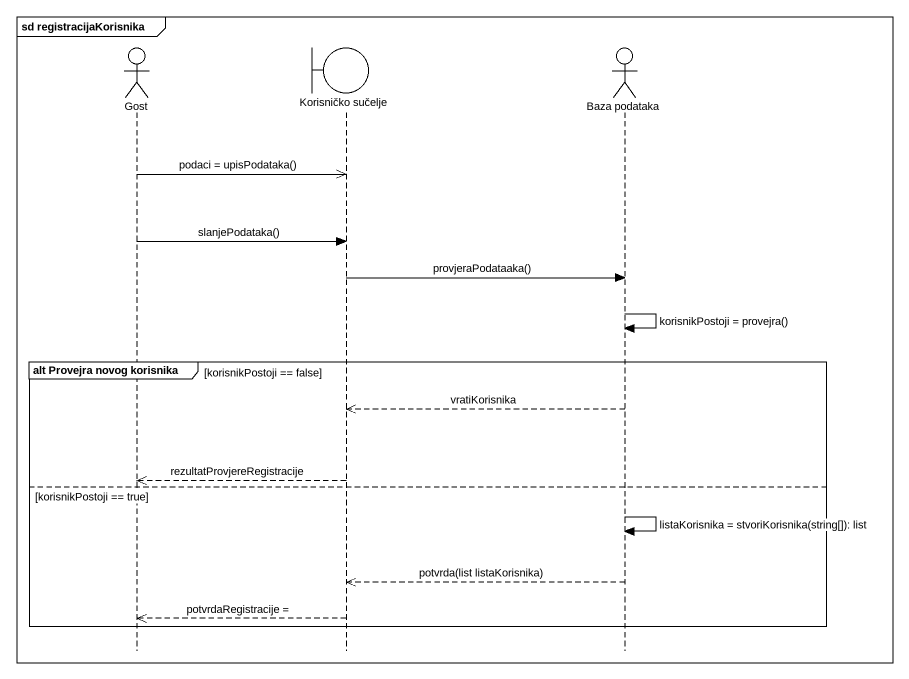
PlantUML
@startuml
mainframe sd registracijaKorisnika
hide footbox
actor Gost
boundary "Korisničko sučelje" as Korisničko_sučelje
actor "Baza podataka" as Baza_podataka

Gost ->> Korisničko_sučelje : podaci = upisPodataka()
Gost -> Korisničko_sučelje : slanjePodataka()
Korisničko_sučelje -> Baza_podataka : provjeraPodataaka()
Baza_podataka -> Baza_podataka : korisnikPostoji = provejra()
group alt Provejra novog korisnika [korisnikPostoji == false]
  Baza_podataka -->> Korisničko_sučelje : vratiKorisnika
  Korisničko_sučelje -->> Gost : rezultatProvjereRegistracije
else korisnikPostoji == true
  Baza_podataka -> Baza_podataka : listaKorisnika = stvoriKorisnika(string[]): list
  Baza_podataka -->> Korisničko_sučelje : potvrda(list listaKorisnika)
  Korisničko_sučelje -->> Gost : potvrdaRegistracije =
end
@enduml
